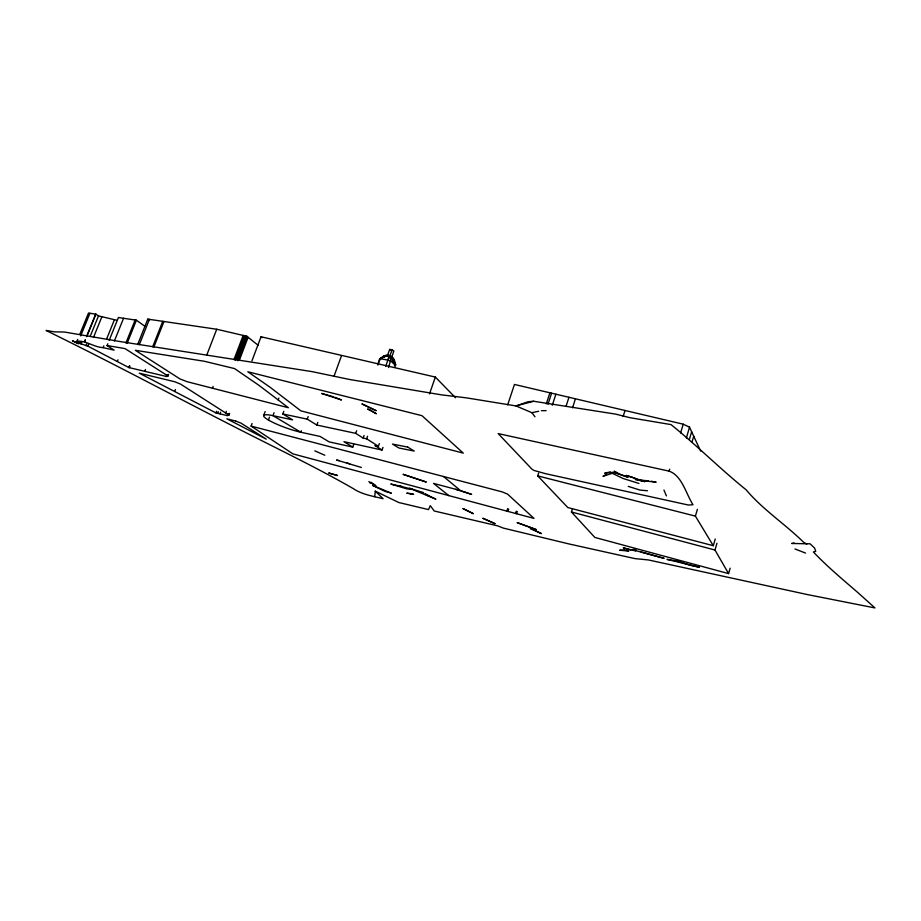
<?xml version="1.0" encoding="UTF-8"?>
<svg xmlns="http://www.w3.org/2000/svg" width="921" height="921" viewBox="0 0 921 921"><rect width="100%" height="100%" fill="white"/><g stroke="black" fill="none" stroke-linecap="round" stroke-linejoin="round"><path stroke-width="1.38" d="M393.209 363.024L392.887 359.04A8.22 6.447 -53.2 0 0 391.598 356.911L390.965 356.358M375.284 491.158L383.067 498.698L374.732 496.741L375.284 491.158L398.77 502.509L428.507 509.601L430.28 505.652L434.228 510.994L497.731 525.868L503.269 528.078L568.971 543.943L634.995 558.61L648.372 559.945L807.798 594.655L874.95 607.929L857.842 592.548C842.761 579.516 827.035 566.427 813.347 551.944L815.718 551.357L814.636 548.11L810.123 543.816L791.715 543.482L794.19 542.999M385.703 366.477L388.927 356.841A8.83 2.613 87.8 0 1 389.825 355.828L392.588 357.762A8.83 8.75 17 0 1 394.315 360.583L394.453 365.246M388.535 367.594L391.333 357.728A9.049 3.373 -57.7 0 0 390.815 356.254L390.469 355.99M572.286 509.313L571.434 511.995L594.851 537.427L728.58 573.599L730.146 568.176M538.601 473.187L537.726 475.892L567.808 507.54L713.291 545.704L715.237 539.004M728.58 573.599L714.984 550.021L716.964 543.24M713.291 545.704L695.401 516.117L697.393 509.348M686.398 437.97L689.507 427.171L683.232 424.19L514.459 384.448L507.701 404.826M689.38 439.398L691.659 431.788M692.062 441.792L693.732 436.232M669.107 471.138L498.169 433.584L532.039 469.261L534.053 470.47L545.669 473.716L688.436 505.042L692.995 504.731C685.949 493.806 682.104 475.673 669.107 471.138L669.705 469.169M680.596 432.939L683.232 424.19M623.16 416.43L625.014 410.478M566.058 406.311L568.959 397.285M572.551 407.784L575.429 398.805M546.303 403.893L549.906 392.795M547.995 404.273L551.598 393.186M515.518 513.446L516.232 511.224M516.6 513.745L517.314 511.512M552.301 405.252L555.881 394.2M506.895 511.143L507.759 508.484M507.966 511.431L508.691 509.209M429.52 393.9L435.334 377.069L261.034 336.775L251.963 360.779M382.975 447.376L382.054 450.035L374.928 445.522L378.404 446.282L379.348 443.6M394.718 367.375L395.616 364.843L394.372 360.065A9.037 8.496 89.6 0 0 392.346 357.429L391.46 356.738M377.725 364.313L379.544 359.236L383.286 356.415A8.853 7.08 -18.2 0 1 386.452 355.425L391.77 356.968L395.616 364.843L394.948 365.338L391.77 356.968L393.854 351.085L392.254 349.853L389.664 349.416L387.568 355.299L384.126 356.991M392.254 349.853L387.971 360.088L380.177 358.73L379.544 359.236L380.154 359.697M378.404 446.282L366.673 438.833L363.162 438.074L364.071 435.506M366.673 438.833L367.583 436.255M377.909 365.084L380.177 358.73L384.011 355.92A9.118 8.335 -83.7 0 1 387.119 355.322L388.19 355.414M363.162 438.074L355.702 433.354L356.623 430.763M274.067 412.712L272.973 415.659A24.89 3.995 19.8 0 0 268.207 419.895A24.89 3.995 19.8 0 0 300.822 432.225L320.117 436.45L329.096 441.861L352.766 447.099L353.687 444.521M355.702 433.354L316.859 425.053L317.826 422.371M334.024 376.252L341.426 355.886M301.351 430.786L300.822 432.225L272.973 415.659L292.602 419.861L282.828 413.966L283.818 411.296M316.859 425.053L307.234 419.147L308.167 416.58M268.425 420.022L269.496 417.144M278.188 399.944L258.628 385.105L234.533 368.573L204.37 361.274L135.352 350.302L179.94 378.922L187.101 381.697L288.388 407.727L278.188 399.944L278.89 398.068M251.099 426.089L502.244 491.906L507.563 494.117L533.996 518.396L292.959 453.892L251.099 426.089L252.078 423.476M263.705 415.463L265.144 411.583M229.617 413.356L228.984 415.014L225.726 413.034L226.359 411.365M225.726 413.034L180.516 384.08L174.668 381.731L139.255 373.166L215.975 412.93L227.257 415.59L227.878 413.943M227.257 415.59L228.339 415.21L228.961 413.552M233.969 359.593L243.179 335.428M234.786 359.766L243.984 335.612M235.316 359.904L244.514 335.739M235.822 360.019L245.021 335.854M215.975 412.93L216.608 411.273M237.48 358.234L245.919 336.061M237.618 360.468L246.828 336.28L216.734 329.246L147.786 319.127L137.701 344.431M217.644 413.356L218.277 411.687M237.94 360.71L247.139 336.522M239.702 359.363L248.094 337.282M219.992 413.851L220.614 412.194M212.44 388.259L213.119 386.452M206.707 355.241L216.734 329.246M174.794 391.229L175.474 389.491M77.709 339.446L76.984 341.219L79.92 343.452L87.921 346.169L128.767 367.525L166.471 376.482L168.002 376.01L168.635 374.375M166.471 376.482L167.104 374.859M167.334 376.182L167.967 374.559M152.667 346.814L162.752 321.325M153.899 346.952L163.973 321.498M144.862 371.117L145.495 369.505M128.767 367.525L129.412 365.89M129.308 367.675L129.953 366.04M139.324 344.661L149.398 319.357M117.301 361.458L117.969 359.812M125.901 343.038L135.134 320.001M127.156 343.257L136.4 320.197L118.406 317.515L109.219 340.263M114.411 340.977L123.552 318.286M76.984 341.219C86.309 340.436 93.769 347.205 103.14 347.631L103.854 345.87M106.686 338.87L114.446 319.691M103.14 347.631L114.135 350.153L107.089 345.536L107.792 343.775M93.47 337.443L101.897 316.709M79.92 343.452L80.657 341.656M81.048 344.028L81.785 342.232M84.456 341.726L85.158 339.987M86.574 336.533L95.703 314.142M84.628 341.76L85.342 340.033M86.747 336.568L95.888 314.165L98.501 315.903L116.898 320.278M85.975 345.743L86.689 344.005M90.108 336.522L98.501 315.903M87.921 346.169L88.612 344.466M79.874 334.15L88.508 313.071L95.888 314.165M80.68 335.877L89.924 313.278M388.213 356.68L388.8 356.231M370.069 483.099L371.163 482.362L375.906 485.781L368.849 481.602M605.511 474.96L603.002 476.284L614.733 472.508L627.823 477.17L614.733 472.508M379.544 359.236L381.835 358.108M380.177 358.73L387.568 355.299L390.159 355.748L390.792 361.205L395.616 364.843M228.339 415.21L228.984 415.014M806.773 544.15L803.48 542.147C784.968 523.945 762.853 509.681 746.137 489.811C720.291 468.985 696.898 445.453 671.018 424.593L630.056 417.72L615.55 414.105L533.639 401.257L516.002 405.931L466.302 397.837L441.712 394.89L349.6 379.487L311.885 371.589L119.626 341.472L64.355 332.021L54.615 331.882L46.05 330.455C118.245 365.764 188.966 404.1 260.85 440.203C291.922 455.907 323.213 471.287 353.399 488.683C359.835 493.046 367.272 494.968 374.732 496.741M606.168 475.363L604.993 473.095L610.324 471.897M533.639 401.257L528.044 401.729L516.002 405.931L531.912 412.7L538.704 411.261M604.993 473.095L614.871 472.116L619.914 474.419L615.447 471.69M635.87 549.538L631.99 549.595L664.122 558.356L641.085 551.955M541.421 410.685L546.13 410.639M648.568 480.935L635.248 479.438L644.976 481.637L626.05 475.432L632.301 477.078M647.463 490.766L639.968 490.076L628.26 486.369M107.089 345.536L125.014 348.61L168.002 376.01M651.135 481.246L656.155 482.167L639.393 480.348L633.487 477.619M282.828 413.966L307.234 419.147M339.112 460.592L336.556 460.04L361.423 467.465M399.127 485.897L411.906 489.212L407.059 488.913L390.815 484.066L401.924 486.507M382.054 450.035L343.936 441.677L352.766 447.099M537.726 475.892L695.401 516.117M571.434 511.995L714.984 550.021M635.674 550.954L623.229 547.834L630.77 550.033M333.632 396.847L321.671 393.463L341.461 399.979L334.945 397.365M328.567 472.98L337.466 475.512L329.281 473.129M423.556 492.631L409.442 488.234L435.886 499.17L424.88 493.921L428.714 495.959L426.699 494.462M638.921 483.433L623.126 478.506L611.602 472.98M347.102 462.975L349.704 463.793M455.688 489.304L471.644 494.393L461.594 490.962M794.973 548.974L805.553 553.072M387.971 360.088L390.792 361.205M324.86 455.25L314.832 450.864M78.043 343.372L72.437 340.805L78.699 343.855M136.4 320.197L145.058 326.379M147.786 319.127L149.478 320.347M389.664 349.416L391.264 350.648M246.828 336.28L258.122 345.26M448.815 495.602L433.538 483.41L460.419 490.536L443.542 476.525M261.034 336.775L262.128 337.662M435.334 377.069L455.515 397.734M531.912 412.7L534.974 416.81M614.33 471.011L614.871 472.116M689.507 427.171L700.662 451.106M663.949 490.041L666.401 495.901M624.334 550.021L619.626 550.24L628.778 551.023L624.334 550.021M410.582 493.633L406.76 493.172L413.633 494.324L410.582 493.633M677.868 561.177L667.023 559.381L699.442 567.244L689.656 565.137L677.868 561.177M407.75 447.088L392.484 444.083L399 448.032L414.22 451.048L407.75 447.088M235.799 421.093L226.854 418.825L266.25 439.133L240.991 423.13L235.799 421.093M361.516 400.428L247.807 371.762L270.175 387.315L300.856 410.847L463.286 453.12L421.991 415.693L361.516 400.428M391.16 493.092L385.162 491.423L372.637 485.413L391.16 493.092M426.089 481.971L403.26 474.373L426.089 481.971M531.21 527.687L517.118 522.61L536.275 529.633L531.21 527.687M494.922 523.612L482.972 518.327L494.922 523.612M370.726 410.386L367.629 408.993L376.39 413.759L370.726 410.386M537.519 531.739L530.197 528.389L541.387 533.604L537.519 531.739M365.004 405.355L361.884 403.893L376.205 410.708L365.004 405.355M473.221 513.653L463.09 508.611L473.221 513.653"/></g></svg>
